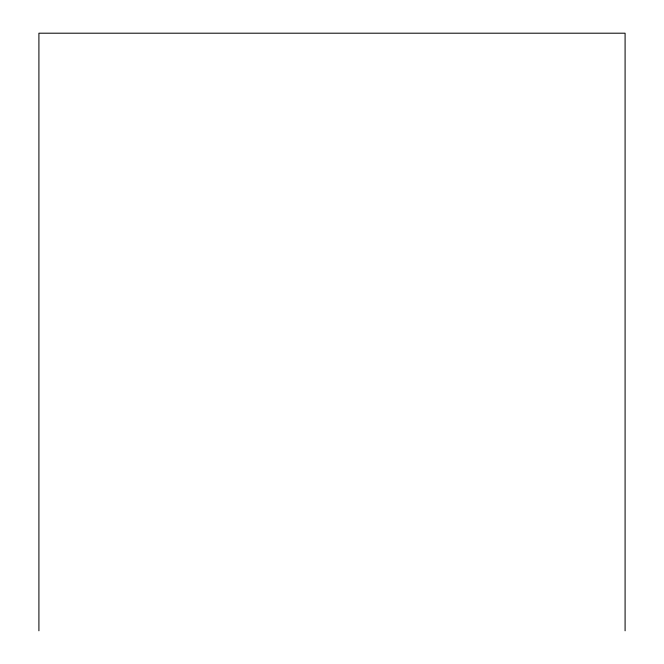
<?xml version="1.0" encoding="UTF-8"?>
<svg xmlns="http://www.w3.org/2000/svg" width="664" height="664" viewBox="0 0 664 664"><rect width="100%" height="100%" fill="white"/><g stroke="black" fill="none" stroke-linecap="round" stroke-linejoin="round"><path stroke-width="1" d="M625.09 630.8L625.09 33.2L38.91 33.2L38.91 630.8"/></g></svg>
